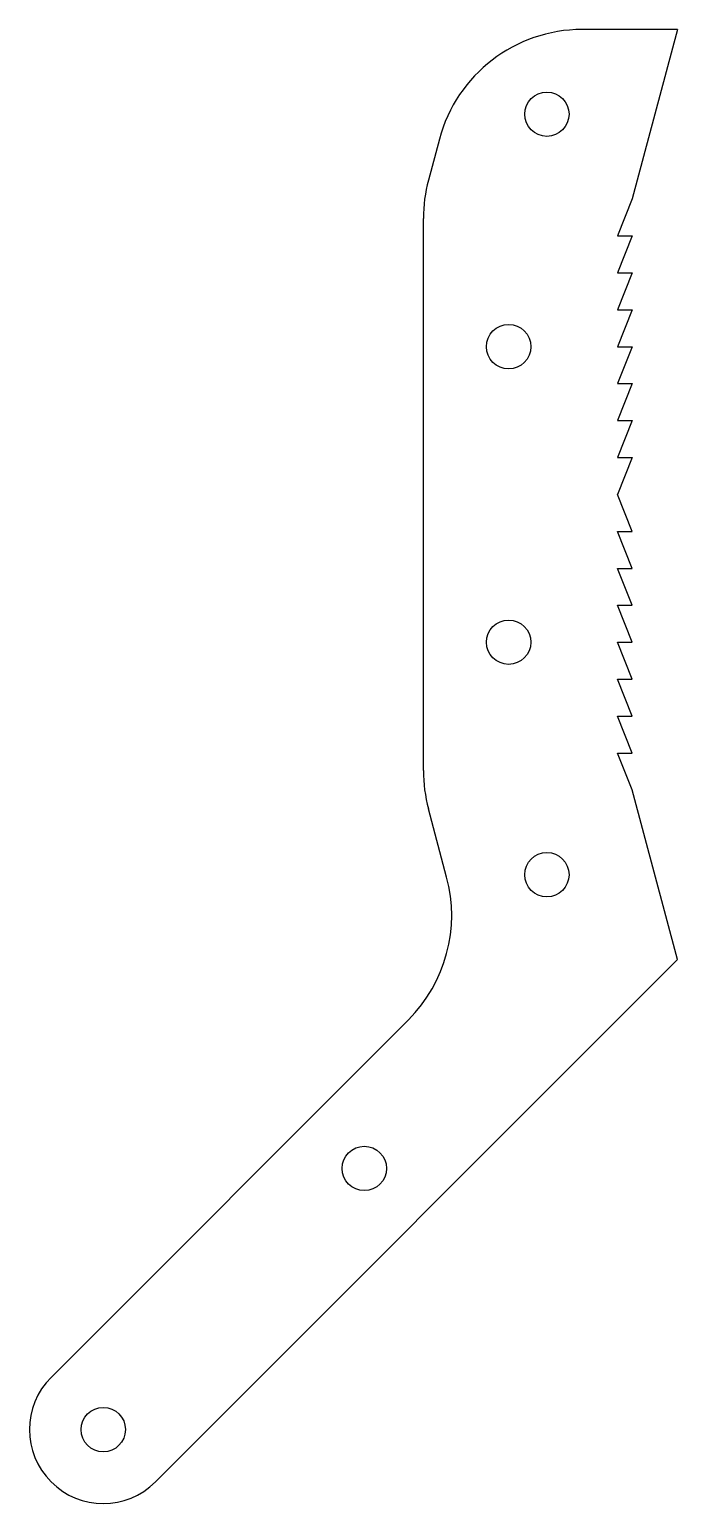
# Model space of a CAD drawing. Header units: millimetres. Extents: x -48.3 to -4.4, y -48.3 to 51.5.
import ezdxf

# ---------------------------------------------------------------- set-up
doc = ezdxf.new("R2010")
doc.units = ezdxf.units.MM

msp = doc.modelspace()

# ---------------------------------------------------------------- linework, layer by layer
at = {"color": 7, "linetype": 'Continuous', "lineweight": 25}
for p, q in [((-4.393, 51.464), (-10.862, 51.464)), ((-4.393, 51.464), (-7.465, 40)), ((-20.522, 44.053), (-21.267, 41.272)), ((-7.465, 40), (-8.465, 37.5)), ((-21.607, 1.317), (-21.607, 38.683)), ((-8.465, 37.5), (-7.465, 37.5)), ((-7.465, 37.5), (-8.465, 35)), ((-8.465, 35), (-7.465, 35)), ((-7.465, 35), (-8.465, 32.5)), ((-8.465, 32.5), (-7.465, 32.5)), ((-7.465, 32.5), (-8.465, 30)), ((-8.465, 30), (-7.465, 30)), ((-7.465, 30), (-8.465, 27.5)), ((-8.465, 27.5), (-7.465, 27.5)), ((-7.465, 27.5), (-8.465, 25)), ((-8.465, 25), (-7.465, 25)), ((-7.465, 25), (-8.465, 22.5)), ((-8.465, 22.5), (-7.465, 22.5)), ((-7.465, 22.5), (-8.465, 20)), ((-7.465, 17.5), (-8.465, 20)), ((-8.465, 17.5), (-7.465, 17.5)), ((-7.465, 15), (-8.465, 17.5)), ((-8.465, 15), (-7.465, 15)), ((-7.465, 12.5), (-8.465, 15)), ((-8.465, 12.5), (-7.465, 12.5)), ((-7.465, 10), (-8.465, 12.5)), ((-8.465, 10), (-7.465, 10)), ((-7.465, 7.5), (-8.465, 10)), ((-8.465, 7.5), (-7.465, 7.5)), ((-7.465, 5), (-8.465, 7.5)), ((-8.465, 5), (-7.465, 5)), ((-7.465, 2.5), (-8.465, 5)), ((-8.465, 2.5), (-7.465, 2.5)), ((-7.465, 0), (-8.465, 2.5)), ((-4.393, -11.464), (-7.465, 0)), ((-20.03, -5.888), (-21.267, -1.272)), ((-39.749, -46.82), (-4.393, -11.464)), ((-22.618, -15.547), (-46.82, -39.749))]:
    msp.add_line(p, q, dxfattribs=at)
for centre in [(-13.241, 45.732), (-15.832, 30), (-15.832, 10), (-13.241, -5.732), (-25.607, -25.607), (-43.284, -43.284)]:
    msp.add_circle(centre, 1.5, dxfattribs=at)
for centre, radius, start, end in [((-10.862, 41.464), 10, 90, 165), ((-11.607, 38.683), 10, 165, 180), ((-11.607, 1.317), 10, 180, 195), ((-29.689, -8.476), 10, 315, 15), ((-43.284, -43.284), 5, 135, 315)]:
    msp.add_arc(centre, radius, start, end, dxfattribs=at)

doc.saveas('drawing.dxf')
